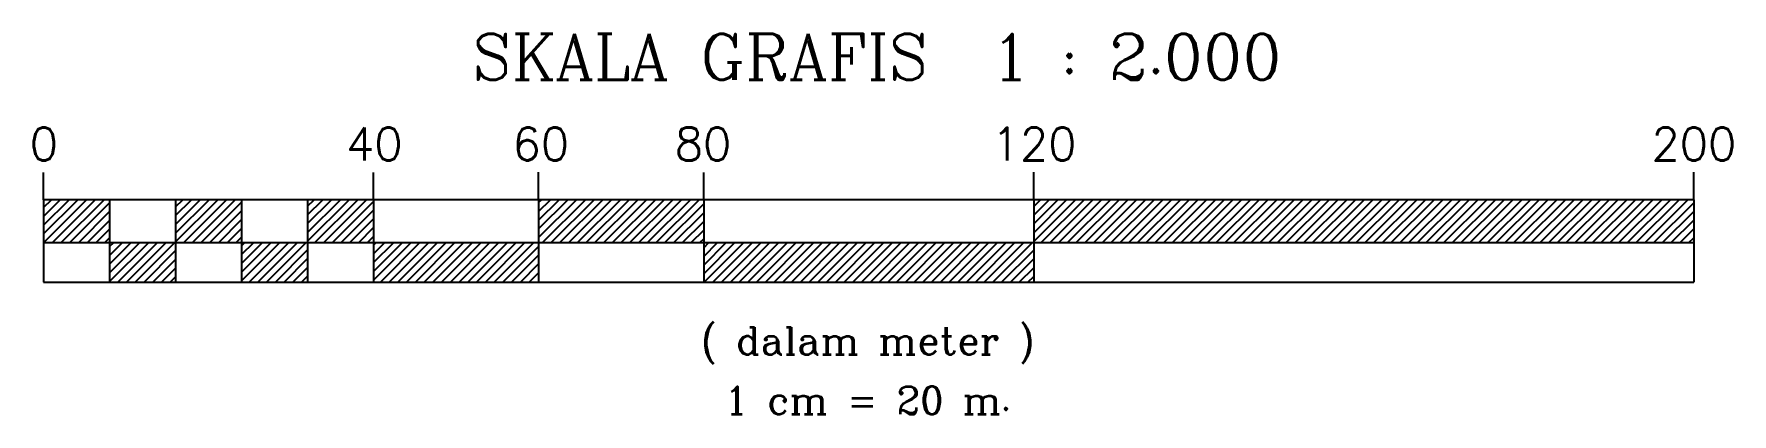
# Model space of a CAD drawing. Header units: metres. Extents: x 513003 to 513208, y 196794 to 196840.
import ezdxf
from ezdxf.enums import TextEntityAlignment as Align

# ---------------------------------------------------------------- set-up
doc = ezdxf.new("R2010")
doc.units = ezdxf.units.M
doc.header["$MEASUREMENT"] = 0
doc.layers.add('KOP', color=7, linetype='CONTINUOUS')
doc.styles.add('C10', font='complex', dxfattribs={"height": 4.167})
doc.styles.add('C6', font='complex', dxfattribs={"height": 2.499})
doc.styles.get("Standard").update_dxf_attribs({"font": 'Simplex.shx'})
pattern_1 = [(45, (-511746.41834, -196329.4787), (-0.5303300859, 0.5303300859), [])]

msp = doc.modelspace()

# ---------------------------------------------------------------- hatches: boundary and pattern name
at = {"layer": 'KOP', "ltscale": 0.5}
h = msp.add_hatch(dxfattribs=at)
h.set_pattern_fill('ANSI31', color=1, scale=6, style=0)
h.set_pattern_definition(pattern_1)
h.paths.add_polyline_path([(513011.78, 196814.56), (513011.78, 196819.76), (513003.78, 196819.76), (513003.78, 196814.56)])
h = msp.add_hatch(dxfattribs=at)
h.set_pattern_fill('ANSI31', color=1, scale=6, style=0)
h.set_pattern_definition(pattern_1)
h.paths.add_polyline_path([(513019.78, 196809.76), (513019.78, 196814.56), (513011.78, 196814.56), (513011.78, 196809.76)])
h.paths.add_polyline_path([(513019.78, 196819.76), (513019.78, 196814.56), (513027.78, 196814.56), (513027.78, 196819.76)])
h.paths.add_polyline_path([(513027.78, 196814.56), (513027.78, 196809.76), (513035.78, 196809.76), (513035.78, 196814.56)])
h.paths.add_polyline_path([(513043.78, 196814.56), (513043.78, 196819.76), (513035.78, 196819.76), (513035.78, 196814.56)])
h = msp.add_hatch(dxfattribs=at)
h.set_pattern_fill('ANSI31', color=1, scale=6, style=0)
h.set_pattern_definition(pattern_1)
h.paths.add_polyline_path([(513083.78, 196814.56), (513083.78, 196819.76), (513063.78, 196819.76), (513063.78, 196814.56)])
h = msp.add_hatch(dxfattribs=at)
h.set_pattern_fill('ANSI31', color=1, scale=6, style=0)
h.set_pattern_definition(pattern_1)
h.paths.add_polyline_path([(513123.78, 196819.76), (513123.78, 196814.56), (513203.78, 196814.56), (513203.78, 196819.76)])
h = msp.add_hatch(dxfattribs=at)
h.set_pattern_fill('ANSI31', color=1, scale=6, style=0)
h.set_pattern_definition(pattern_1)
h.paths.add_polyline_path([(513043.78, 196814.56), (513043.78, 196809.76), (513063.78, 196809.76), (513063.78, 196814.56)])
h = msp.add_hatch(dxfattribs=at)
h.set_pattern_fill('ANSI31', color=1, scale=6, style=0)
h.set_pattern_definition(pattern_1)
h.paths.add_polyline_path([(513123.78, 196809.76), (513123.78, 196814.56), (513083.78, 196814.56), (513083.78, 196809.76)])

# ---------------------------------------------------------------- linework, layer by layer
at = {"layer": 'KOP', "color": 2}
for p, q in [((513003.78, 196819.76), (513003.78, 196823.07)), ((513043.78, 196819.76), (513043.78, 196823.07)), ((513063.78, 196819.76), (513063.78, 196823.09)), ((513083.78, 196819.76), (513083.78, 196823.07)), ((513123.78, 196819.76), (513123.78, 196823.09)), ((513203.78, 196819.76), (513203.78, 196823.09)), ((513203.78, 196819.76), (513003.78, 196819.76)), ((513003.78, 196809.76), (513203.78, 196809.76))]:
    msp.add_line(p, q, dxfattribs=at)
at = {"layer": 'KOP', "color": 2, "ltscale": 0.5}
for p, q in [((513003.78, 196819.76), (513003.78, 196809.76)), ((513011.78, 196819.76), (513011.78, 196809.76)), ((513019.78, 196819.76), (513019.78, 196809.76)), ((513027.78, 196819.76), (513027.78, 196809.76)), ((513035.78, 196819.76), (513035.78, 196809.76)), ((513043.78, 196819.76), (513043.78, 196809.76)), ((513063.78, 196819.76), (513063.78, 196809.76)), ((513083.78, 196819.76), (513083.78, 196809.76)), ((513123.78, 196819.76), (513123.78, 196809.76)), ((513203.78, 196819.76), (513203.78, 196809.76)), ((513003.78, 196814.56), (513203.78, 196814.56))]:
    msp.add_line(p, q, dxfattribs=at)

# ---------------------------------------------------------------- texts
at = {"layer": 'KOP', "color": 3}
for s, height, style, p in [('SKALA GRAFIS  1 : 2.000', 5.556, 'C10', (513104.78, 196834.29)), ('( dalam meter )', 3.332, 'C6', (513103.66, 196801)), ('1 cm = 20 m.', 3.332, 'C6', (513103.66, 196793.79))]:
    msp.add_text(s, height=height, dxfattribs=dict(at, style=style)).set_placement(p, align=Align.CENTER)
at = {"layer": 'KOP', "color": 3, "ltscale": 0.5}
for s, p in [('0', (513003.81, 196824.51)), ('40', (513043.86, 196824.51)), ('60', (513064.04, 196824.51)), ('80', (513083.7, 196824.51)), ('120', (513123.83, 196824.51)), ('200', (513203.8, 196824.51))]:
    msp.add_text(s, height=4, dxfattribs=at).set_placement(p, align=Align.CENTER)

doc.saveas('drawing.dxf')
